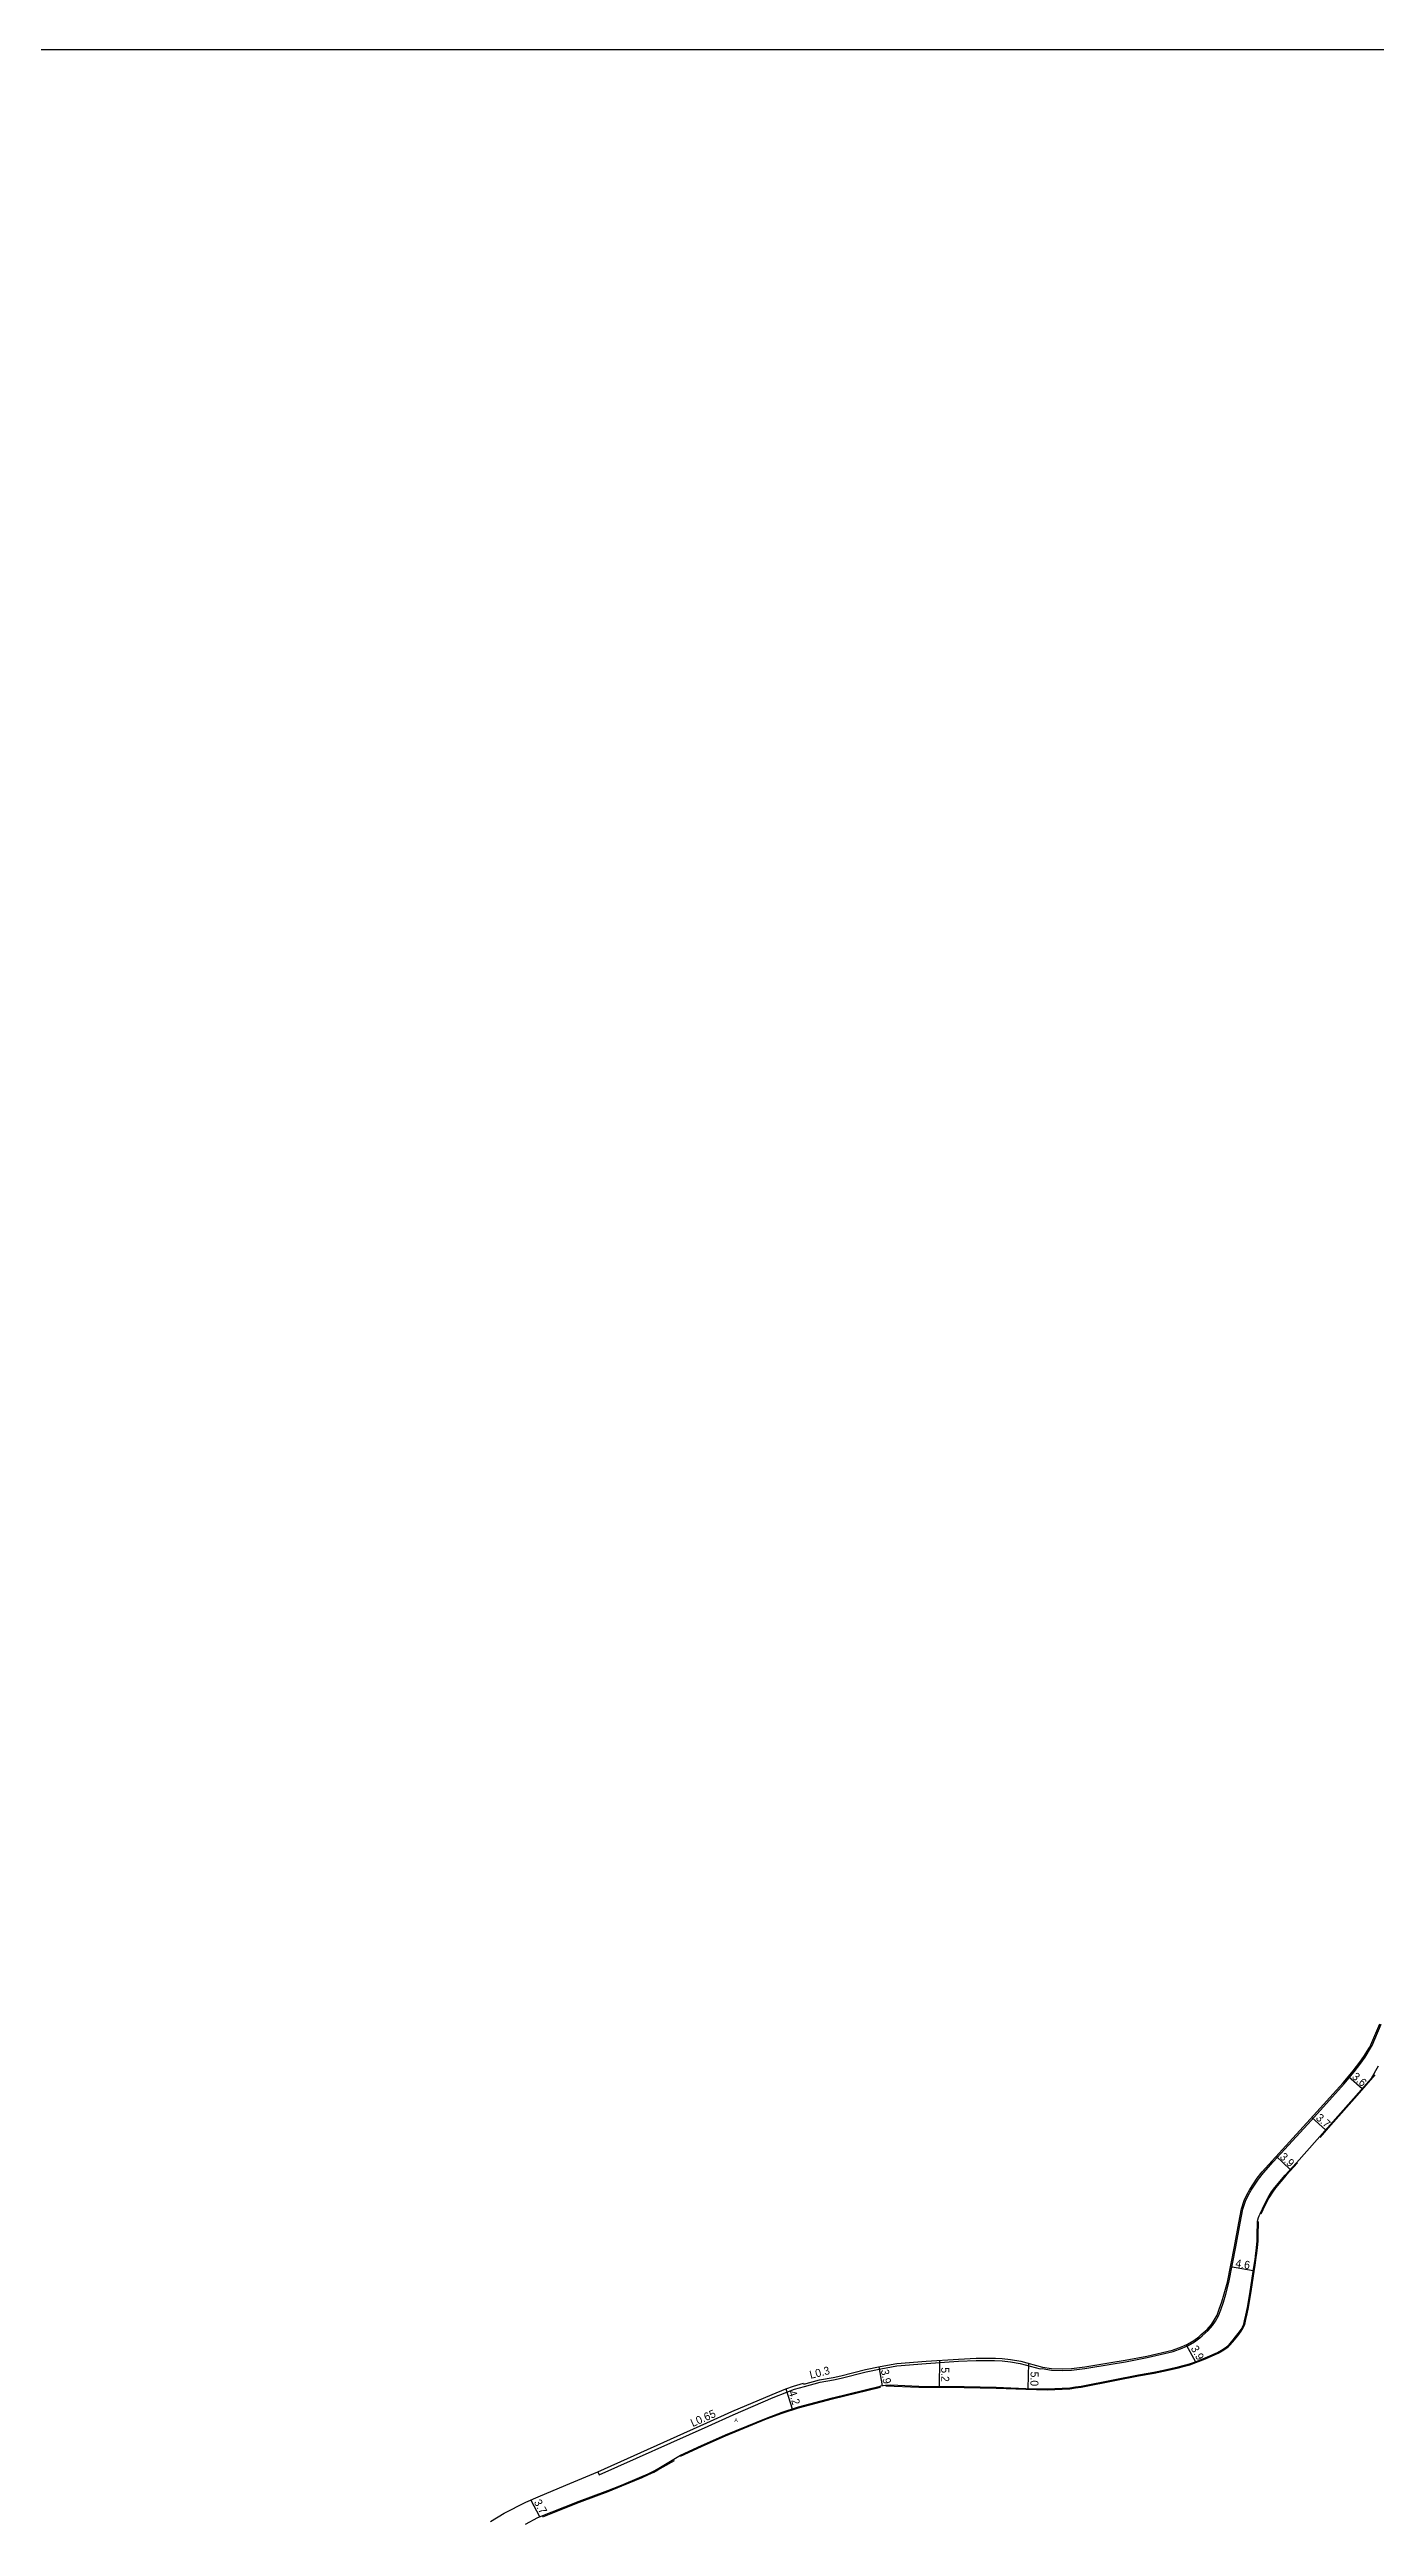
# Model space of a CAD drawing. Header units: metres. Extents: x -28000 to -24000, y -111000 to -108000.
# Drawn here: x -27625.8 to -27360.4, y -108493.6 to -108000 of the extents above; entities that cross this region are included whole.
import ezdxf

# ---------------------------------------------------------------- set-up
doc = ezdxf.new("R2010")
doc.units = ezdxf.units.M
doc.header["$LTSCALE"] = 2.5
for name, color, linetype in [('側溝・桝', 7, 'Continuous'), ('図郭', 7, 'Continuous'), ('幅員', 7, 'Continuous'), ('歩道・分離帯・安全施設', 7, 'Continuous'), ('舗装', 7, 'Continuous'), ('道路', 7, 'Continuous')]:
    doc.layers.add(name, color=color, linetype=linetype)
doc.styles.get("Standard").update_dxf_attribs({"font": ''})
doc.styles.add('YOKO_DECO', font='')
doc.styles.get('Standard').set_extended_font_data('@MS PGothic')
doc.styles.get('YOKO_DECO').set_extended_font_data('MS PGothic')

msp = doc.modelspace()

# ---------------------------------------------------------------- linework, layer by layer
at = {"layer": '側溝・桝'}
msp.add_lwpolyline([(-27516.04, -108484.45), (-27515.77, -108485.06), (-27493.9, -108475.28), (-27488.94, -108473.01), (-27480.9, -108469.58), (-27478.16, -108468.5), (-27476.63, -108467.94), (-27474.67, -108467.35), (-27471.54, -108466.51), (-27468.83, -108466.03), (-27467.29, -108465.69), (-27462.34, -108464.42), (-27459.41, -108463.81), (-27456.16, -108463.23), (-27450.28, -108462.76), (-27443.81, -108462.34), (-27440.33, -108462.17), (-27436.62, -108462.17), (-27435.11, -108462.22), (-27433.46, -108462.41), (-27431.52, -108462.76), (-27427.51, -108463.85), (-27427.1, -108463.8), (-27425.26, -108464.1), (-27422.98, -108464.17), (-27421.23, -108464.08), (-27418.54, -108463.76), (-27413.32, -108462.89), (-27410.44, -108462.42), (-27406.08, -108461.58), (-27400.92, -108460.37), (-27399.1, -108459.74), (-27397.88, -108459.15), (-27396.62, -108458.43), (-27395.58, -108457.67), (-27395.06, -108457.24), (-27393.86, -108456.18), (-27393.01, -108455.15), (-27392.44, -108454.28), (-27391.84, -108453.22), (-27391.37, -108452.04), (-27390.85, -108450.51), (-27390.38, -108448.93), (-27389.72, -108446.57), (-27388.32, -108439.43), (-27387.46, -108434.72), (-27386.93, -108431.92), (-27386.39, -108430.32), (-27385.85, -108429.15), (-27385.28, -108428.14), (-27383.82, -108425.91), (-27382.83, -108424.63), (-27380.88, -108422.43), (-27373.23, -108414.13), (-27366.65, -108406.86), (-27364.66, -108404.44), (-27363.32, -108402.71), (-27362.5, -108401.53), (-27361.37, -108399.73), (-27361.05, -108399.18), (-27359.27, -108394.93)], dxfattribs=at)
at = {"layer": '図郭'}
msp.add_lwpolyline([(-28000, -108000), (-27200, -108000), (-27200, -108600), (-28000, -108600)], close=True, dxfattribs=at)
at = {"layer": '幅員'}
for points in [[(-27365.8, -108405.36), (-27363.07, -108407.78)], [(-27373.15, -108413.6), (-27370.38, -108416.05)], [(-27380.29, -108421.34), (-27377.45, -108423.99)], [(-27389.41, -108443.41), (-27384.85, -108444.15)], [(-27459.8, -108463.43), (-27459.09, -108467.22)], [(-27447.64, -108462.14), (-27447.69, -108467.32)], [(-27429.86, -108462.74), (-27429.97, -108467.76)], [(-27398.3, -108459.02), (-27396.39, -108462.42)], [(-27478.4, -108467.87), (-27477.1, -108471.84)], [(-27529.44, -108490.09), (-27527.65, -108493.38)]]:
    msp.add_lwpolyline(points, dxfattribs=at)
at = {"layer": '歩道・分離帯・安全施設'}
for points in [[(-27371.48, -108417.61), (-27369.36, -108415.13), (-27364.06, -108409.19), (-27360.46, -108405.08)], [(-27376.01, -108422.67), (-27378.31, -108425.13), (-27380.38, -108427.63), (-27381.02, -108428.52), (-27381.72, -108429.67), (-27382.46, -108431.05), (-27383.35, -108432.91)], [(-27458.36, -108467.21), (-27451.76, -108467.48), (-27442.68, -108467.55), (-27436.31, -108467.68), (-27430.36, -108467.94), (-27426.1, -108468.04), (-27421.55, -108467.82), (-27420.42, -108467.66), (-27419.3, -108467.51), (-27412.53, -108466.17), (-27407.82, -108465.26), (-27404.72, -108464.71), (-27402.81, -108464.33), (-27401.3, -108463.98), (-27399.85, -108463.65), (-27398.6, -108463.32), (-27397.54, -108463.02), (-27396.32, -108462.6), (-27394.43, -108461.85), (-27391.91, -108460.73), (-27391.08, -108460.26), (-27390.35, -108459.79), (-27389.83, -108459.38), (-27389.46, -108459.06), (-27389.01, -108458.54), (-27387.97, -108457.24), (-27387.26, -108456.29), (-27386.93, -108455.8), (-27386.73, -108455.39), (-27386.58, -108454.96), (-27386.35, -108453.95), (-27386.16, -108453.17), (-27385.84, -108451.58), (-27385.3, -108448.38), (-27384.69, -108444.4), (-27384.49, -108443.17), (-27384.32, -108442.03), (-27384.16, -108440.74), (-27384.01, -108439.64), (-27383.91, -108438.28), (-27383.85, -108437.27), (-27383.83, -108434.38)], [(-27499.44, -108481.34), (-27495.27, -108479.4), (-27490.48, -108477.26), (-27482.25, -108473.87), (-27479.11, -108472.71), (-27475.83, -108471.63), (-27469.03, -108469.86), (-27459.44, -108467.5)], [(-27527.01, -108493.45), (-27519.68, -108490.52), (-27513.96, -108488.37), (-27511.18, -108487.26), (-27507.12, -108485.55), (-27505.89, -108485), (-27504.8, -108484.49), (-27504.01, -108484.07), (-27500.67, -108482.17)]]:
    msp.add_lwpolyline(points, dxfattribs=at)
at = {"layer": '道路'}
for points in [[(-27537.49, -108494.4), (-27534.74, -108492.7), (-27530.41, -108490.51), (-27527.45, -108489.23), (-27521.63, -108486.79), (-27516.04, -108484.45), (-27494.18, -108474.67), (-27489.21, -108472.4), (-27481.15, -108468.96), (-27478.4, -108467.87), (-27476.84, -108467.31), (-27474.86, -108466.71), (-27474.81, -108466.88), (-27471.64, -108466.07), (-27468.9, -108465.58), (-27467.39, -108465.25), (-27462.44, -108463.98), (-27459.49, -108463.37), (-27456.21, -108462.78), (-27450.31, -108462.31), (-27443.82, -108461.89), (-27440.33, -108461.72), (-27436.41, -108461.71), (-27435.09, -108461.76), (-27433.42, -108461.95), (-27431.39, -108462.32), (-27427.04, -108463.5), (-27425.23, -108463.8), (-27422.98, -108463.87), (-27421.26, -108463.78), (-27418.59, -108463.47), (-27413.37, -108462.59), (-27410.49, -108462.12), (-27406.15, -108461.28), (-27401.01, -108460.08), (-27399.21, -108459.46), (-27398.02, -108458.89), (-27396.78, -108458.18), (-27395.77, -108457.43), (-27395.26, -108457.01), (-27394.07, -108455.97), (-27393.25, -108454.97), (-27392.7, -108454.12), (-27392.11, -108453.09), (-27391.66, -108451.93), (-27391.14, -108450.42), (-27390.67, -108448.84), (-27390.02, -108446.5), (-27388.62, -108439.38), (-27387.76, -108434.66), (-27387.23, -108431.86), (-27386.67, -108430.21), (-27386.13, -108429.03), (-27385.54, -108427.99), (-27384.07, -108425.74), (-27383.06, -108424.44), (-27381.11, -108422.23), (-27373.45, -108413.93), (-27366.88, -108406.67), (-27364.89, -108404.26), (-27363.56, -108402.53), (-27362.75, -108401.36), (-27361.63, -108399.57), (-27361.32, -108399.04), (-27359.55, -108394.82)], [(-27530.51, -108494.93), (-27528.02, -108493.58), (-27519.76, -108490.33), (-27514.04, -108488.18), (-27511.26, -108487.08), (-27507.2, -108485.36), (-27505.97, -108484.82), (-27504.89, -108484.31), (-27504.14, -108483.9), (-27499.45, -108481.14), (-27495.28, -108479.2), (-27490.49, -108477.06), (-27482.27, -108473.68), (-27479.14, -108472.51), (-27475.87, -108471.44), (-27469.08, -108469.67), (-27459.49, -108467.31), (-27459.35, -108467.27), (-27458.46, -108467.1), (-27457.39, -108467.06), (-27451.76, -108467.28), (-27442.68, -108467.36), (-27436.31, -108467.49), (-27430.35, -108467.75), (-27426.1, -108467.85), (-27421.56, -108467.62), (-27420.44, -108467.46), (-27419.33, -108467.32), (-27412.57, -108465.98), (-27407.85, -108465.07), (-27404.75, -108464.52), (-27402.85, -108464.14), (-27401.34, -108463.79), (-27399.9, -108463.46), (-27398.65, -108463.13), (-27397.6, -108462.84), (-27396.39, -108462.42), (-27394.51, -108461.67), (-27392, -108460.55), (-27391.19, -108460.1), (-27390.46, -108459.63), (-27389.96, -108459.23), (-27389.6, -108458.92), (-27389.14, -108458.4), (-27388.12, -108457.12), (-27387.42, -108456.18), (-27387.1, -108455.7), (-27386.92, -108455.31), (-27386.77, -108454.91), (-27386.53, -108453.9), (-27386.35, -108453.13), (-27386.03, -108451.55), (-27385.5, -108448.35), (-27384.88, -108444.36), (-27384.68, -108443.14), (-27384.51, -108442.01), (-27384.35, -108440.72), (-27384.21, -108439.62), (-27384.11, -108438.27), (-27384.05, -108437.26), (-27384, -108434.38), (-27383.94, -108434.04), (-27383.83, -108433.61), (-27383.7, -108433.26), (-27383.5, -108432.84), (-27382.62, -108430.99), (-27381.88, -108429.61), (-27381.18, -108428.47), (-27380.55, -108427.59), (-27378.49, -108425.1), (-27376.19, -108422.64), (-27361.23, -108405.69), (-27359.77, -108403.25)]]:
    msp.add_lwpolyline(points, dxfattribs=at)

# ---------------------------------------------------------------- texts
at = {"layer": '側溝・桝'}
for s, rotation, p in [('L0.3', 14, (-27473.42, -108465.85)), ('L0.65', 24, (-27497.02, -108475.5))]:
    msp.add_text(s, height=1.6, rotation=rotation, dxfattribs=at).set_placement(p)
at = {"layer": '幅員'}
for s, rotation, p in [('3.6', 319, (-27365.24, -108405.62)), ('3.7', 319, (-27372.46, -108413.86)), ('3.9', 317, (-27379.68, -108421.63)), ('4.6', 351, (-27388.52, -108443.47)), ('3.9', 299, (-27397.42, -108459.74)), ('4.2', 288, (-27477.9, -108468.46)), ('3.9', 281, (-27459.4, -108464.11)), ('5.2', 270, (-27447.3, -108463.53)), ('5.0', 269, (-27429.41, -108464.38)), ('3.7', 299, (-27528.87, -108490.5))]:
    msp.add_text(s, height=1.6, rotation=rotation, dxfattribs=at).set_placement(p)
at = {"layer": '舗装', "style": 'YOKO_DECO'}
msp.add_text('A', height=0.75, dxfattribs=at).set_placement((-27488.7, -108474.5, 398.16))

doc.saveas('drawing.dxf')
